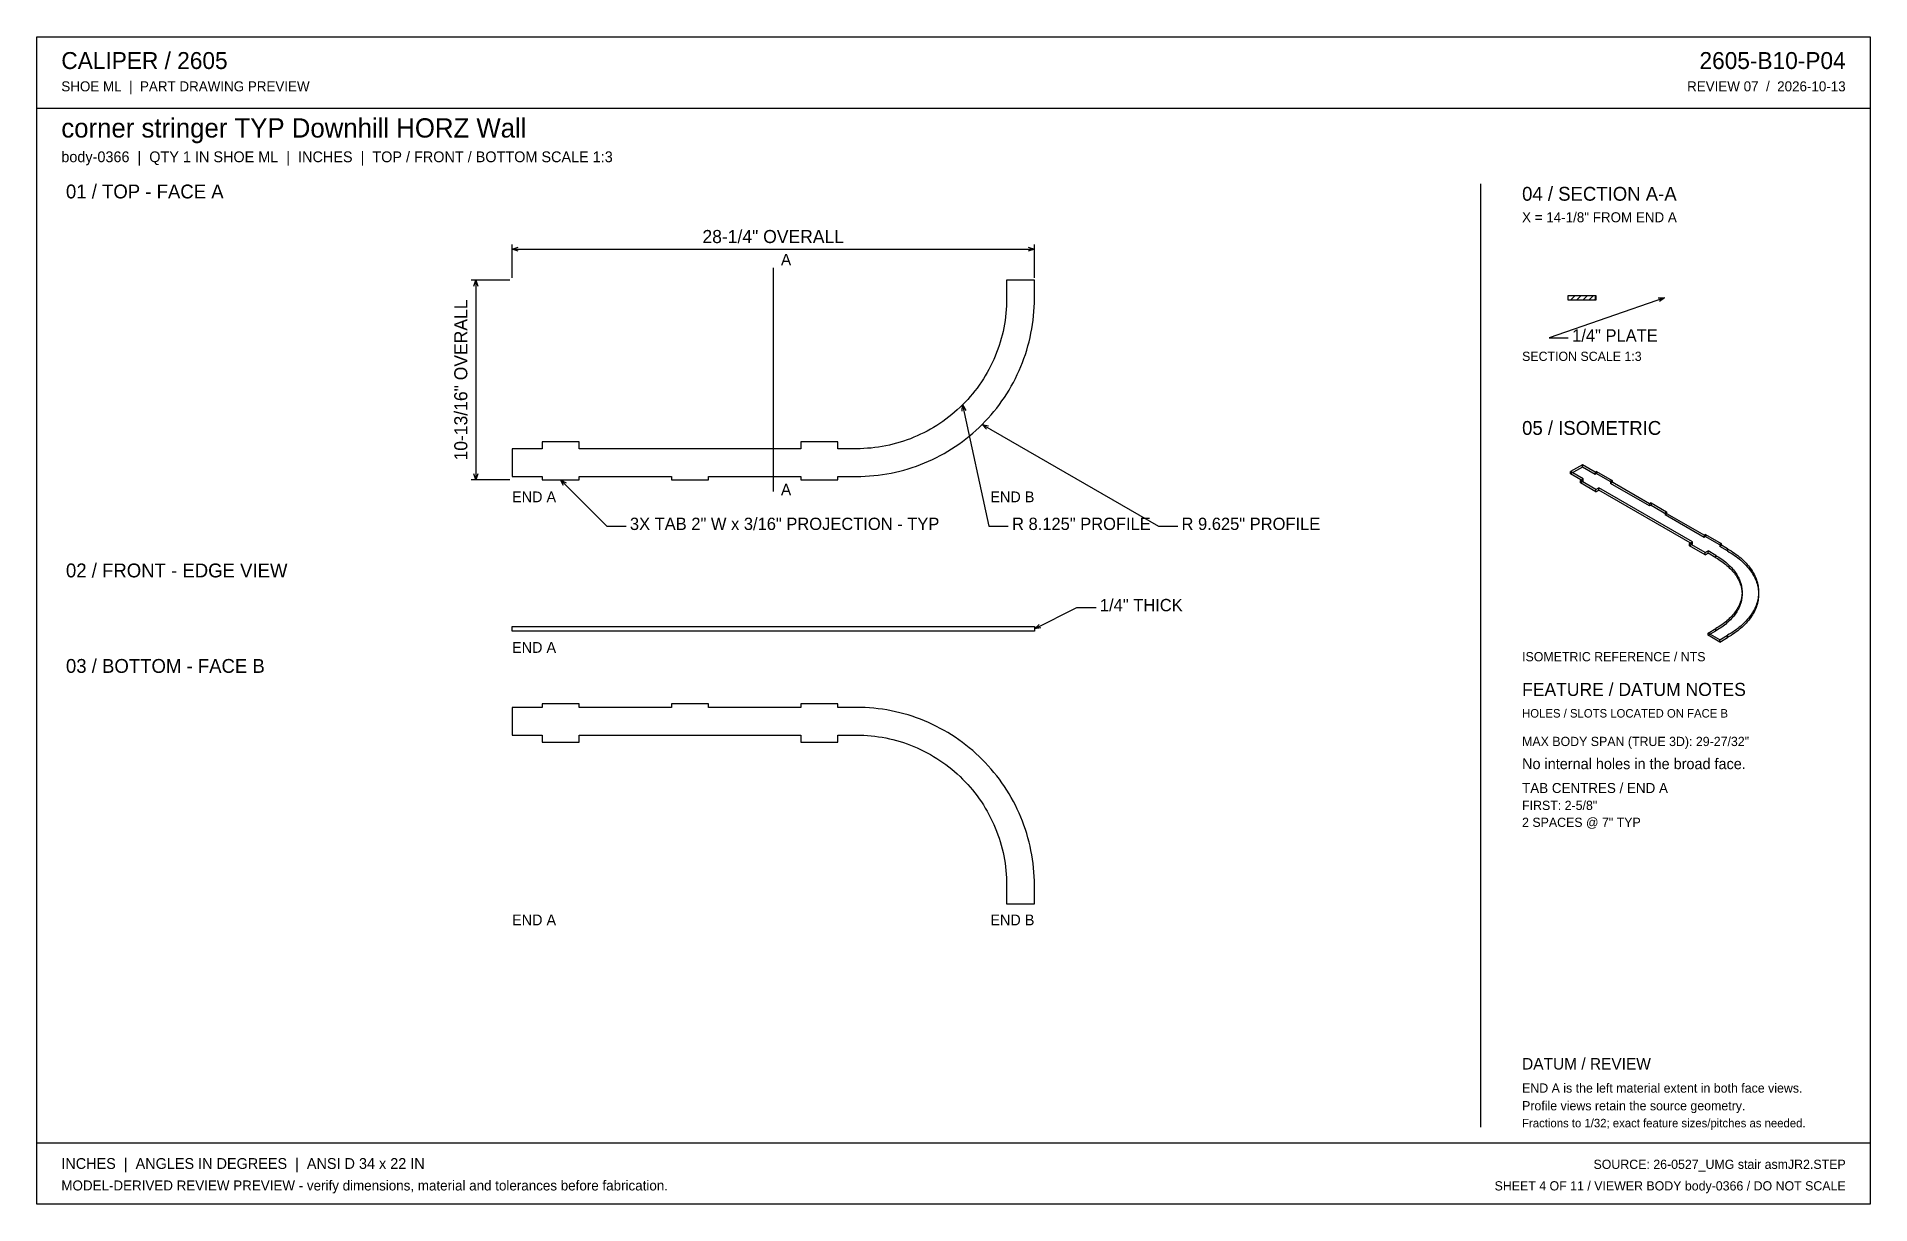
# Model space of a CAD drawing. Header units: inches. Extents: x 1.4 to 100.6, y 1.4 to 64.6.
import ezdxf
from ezdxf.enums import TextEntityAlignment as Align

# ---------------------------------------------------------------- set-up
doc = ezdxf.new("R2010")
doc.units = ezdxf.units.IN
doc.header["$MEASUREMENT"] = 0

msp = doc.modelspace()

# ---------------------------------------------------------------- linework, layer by layer
at = {"layer": 'ANNOTATION'}
for p, q in [((27.125, 51.542), (27.125, 53.333)), ((27.125, 53.083), (27.458, 53.188)), ((27.125, 53.083), (55.375, 53.083)), ((27.458, 52.979), (27.125, 53.083)), ((55.042, 53.188), (55.375, 53.083)), ((55.375, 53.083), (55.042, 52.979)), ((55.375, 51.542), (55.375, 53.333)), ((41.25, 52.083), (41.25, 39.979)), ((27, 51.417), (24.917, 51.417)), ((25.062, 51.083), (25.167, 51.417)), ((25.167, 51.417), (25.167, 40.604)), ((25.167, 51.417), (25.271, 51.083)), ((89.458, 50.458), (83.208, 48.292)), ((89.109, 50.448), (89.458, 50.458)), ((89.458, 50.458), (89.178, 50.251)), ((83.208, 48.292), (84.25, 48.292)), ((51.464, 44.324), (51.495, 44.671)), ((51.495, 44.671), (52.917, 38.104)), ((51.495, 44.671), (51.668, 44.368)), ((52.556, 43.611), (62.083, 38.104)), ((52.792, 43.354), (52.556, 43.611)), ((52.556, 43.611), (52.897, 43.534)), ((25.167, 40.604), (25.062, 40.938)), ((25.271, 40.938), (25.167, 40.604)), ((27, 40.604), (24.917, 40.604)), ((29.75, 40.604), (32.25, 38.104)), ((29.912, 40.295), (29.75, 40.604)), ((29.75, 40.604), (30.059, 40.442)), ((32.25, 38.104), (33.292, 38.104)), ((52.917, 38.104), (53.958, 38.104)), ((62.083, 38.104), (63.125, 38.104)), ((55.375, 32.542), (57.667, 33.708)), ((55.375, 32.542), (55.625, 32.786)), ((57.667, 33.708), (58.708, 33.708)), ((55.719, 32.6), (55.375, 32.542))]:
    msp.add_line(p, q, dxfattribs=at)
at = {"layer": 'OUTLINE'}
for p, q in [((1.417, 64.583), (100.583, 64.583)), ((1.417, 1.417), (1.417, 64.583)), ((100.583, 64.583), (100.583, 1.417)), ((1.417, 60.708), (100.583, 60.708)), ((79.5, 56.625), (79.5, 5.583)), ((55.375, 51.417), (53.875, 51.417)), ((53.875, 51.417), (53.875, 50.417)), ((55.375, 50.417), (55.375, 51.417)), ((84.24, 50.583), (85.74, 50.583)), ((84.24, 50.333), (84.24, 50.583)), ((84.365, 50.333), (84.615, 50.583)), ((84.698, 50.333), (84.948, 50.583)), ((85.031, 50.333), (85.281, 50.583)), ((85.365, 50.333), (85.615, 50.583)), ((85.698, 50.333), (85.74, 50.583)), ((85.74, 50.583), (85.74, 50.333)), ((53.836, 49.62), (53.814, 49.422)), ((53.853, 49.819), (53.836, 49.62)), ((53.865, 50.018), (53.853, 49.819)), ((53.873, 50.217), (53.865, 50.018)), ((53.875, 50.417), (53.873, 50.217)), ((55.329, 49.473), (55.349, 49.709)), ((55.349, 49.709), (55.363, 49.944)), ((55.363, 49.944), (55.372, 50.18)), ((55.372, 50.18), (55.375, 50.417)), ((85.74, 50.333), (84.24, 50.333)), ((53.678, 48.636), (53.632, 48.442)), ((53.719, 48.832), (53.678, 48.636)), ((53.755, 49.028), (53.719, 48.832)), ((53.787, 49.224), (53.755, 49.028)), ((53.814, 49.422), (53.787, 49.224)), ((55.19, 48.539), (55.233, 48.771)), ((55.233, 48.771), (55.271, 49.004)), ((55.271, 49.004), (55.303, 49.238)), ((55.303, 49.238), (55.329, 49.473)), ((53.4, 47.679), (53.331, 47.493)), ((53.465, 47.868), (53.4, 47.679)), ((53.525, 48.058), (53.465, 47.868)), ((53.581, 48.25), (53.525, 48.058)), ((53.632, 48.442), (53.581, 48.25)), ((54.889, 47.397), (54.961, 47.623)), ((54.961, 47.623), (55.026, 47.85)), ((55.026, 47.85), (55.087, 48.078)), ((55.087, 48.078), (55.141, 48.308)), ((55.141, 48.308), (55.19, 48.539)), ((53.007, 46.764), (52.916, 46.587)), ((53.095, 46.943), (53.007, 46.764)), ((53.178, 47.124), (53.095, 46.943)), ((53.257, 47.307), (53.178, 47.124)), ((53.331, 47.493), (53.257, 47.307)), ((54.549, 46.516), (54.642, 46.733)), ((54.642, 46.733), (54.73, 46.953)), ((54.73, 46.953), (54.812, 47.174)), ((54.812, 47.174), (54.889, 47.397)), ((52.393, 45.738), (52.276, 45.577)), ((52.506, 45.903), (52.393, 45.738)), ((52.614, 46.07), (52.506, 45.903)), ((52.719, 46.24), (52.614, 46.07)), ((52.819, 46.412), (52.719, 46.24)), ((52.916, 46.587), (52.819, 46.412)), ((54.006, 45.468), (54.125, 45.673)), ((54.125, 45.673), (54.238, 45.879)), ((54.238, 45.879), (54.347, 46.089)), ((54.347, 46.089), (54.451, 46.301)), ((54.451, 46.301), (54.549, 46.516)), ((51.495, 44.671), (51.353, 44.532)), ((51.635, 44.814), (51.495, 44.671)), ((51.77, 44.96), (51.635, 44.814)), ((51.902, 45.11), (51.77, 44.96)), ((52.031, 45.262), (51.902, 45.11)), ((52.155, 45.418), (52.031, 45.262)), ((52.276, 45.577), (52.155, 45.418)), ((53.338, 44.495), (53.481, 44.683)), ((53.481, 44.683), (53.619, 44.875)), ((53.619, 44.875), (53.753, 45.069)), ((53.753, 45.069), (53.882, 45.267)), ((53.882, 45.267), (54.006, 45.468)), ((50.264, 43.661), (50.097, 43.552)), ((50.428, 43.774), (50.264, 43.661)), ((50.59, 43.891), (50.428, 43.774)), ((50.749, 44.011), (50.59, 43.891)), ((50.904, 44.136), (50.749, 44.011)), ((51.057, 44.264), (50.904, 44.136)), ((51.206, 44.396), (51.057, 44.264)), ((51.353, 44.532), (51.206, 44.396)), ((52.556, 43.611), (52.721, 43.78)), ((52.721, 43.78), (52.882, 43.953)), ((52.882, 43.953), (53.038, 44.13)), ((53.038, 44.13), (53.19, 44.311)), ((53.19, 44.311), (53.338, 44.495)), ((30.75, 42.667), (28.75, 42.667)), ((28.75, 42.667), (28.75, 42.292)), ((30.75, 42.292), (30.75, 42.667)), ((44.75, 42.667), (42.75, 42.667)), ((42.75, 42.667), (42.75, 42.292)), ((44.75, 42.292), (44.75, 42.667)), ((48.299, 42.702), (48.109, 42.642)), ((48.487, 42.767), (48.299, 42.702)), ((48.674, 42.836), (48.487, 42.767)), ((48.859, 42.91), (48.674, 42.836)), ((49.043, 42.989), (48.859, 42.91)), ((49.224, 43.072), (49.043, 42.989)), ((49.403, 43.159), (49.224, 43.072)), ((49.58, 43.251), (49.403, 43.159)), ((49.755, 43.347), (49.58, 43.251)), ((49.927, 43.448), (49.755, 43.347)), ((50.097, 43.552), (49.927, 43.448)), ((51.292, 42.547), (51.484, 42.686)), ((51.484, 42.686), (51.672, 42.829)), ((51.672, 42.829), (51.856, 42.976)), ((51.856, 42.976), (52.037, 43.129)), ((52.037, 43.129), (52.214, 43.285)), ((52.214, 43.285), (52.387, 43.446)), ((52.387, 43.446), (52.556, 43.611)), ((28.75, 42.292), (27.125, 42.292)), ((27.125, 42.292), (27.125, 40.792)), ((42.75, 42.292), (30.75, 42.292)), ((45.75, 42.292), (44.75, 42.292)), ((45.949, 42.294), (45.75, 42.292)), ((46.149, 42.301), (45.949, 42.294)), ((46.348, 42.314), (46.149, 42.301)), ((46.546, 42.331), (46.348, 42.314)), ((46.745, 42.353), (46.546, 42.331)), ((46.942, 42.38), (46.745, 42.353)), ((47.139, 42.411), (46.942, 42.38)), ((47.335, 42.448), (47.139, 42.411)), ((47.53, 42.489), (47.335, 42.448)), ((47.724, 42.535), (47.53, 42.489)), ((47.917, 42.586), (47.724, 42.535)), ((48.109, 42.642), (47.917, 42.586)), ((49.65, 41.617), (49.865, 41.716)), ((49.865, 41.716), (50.078, 41.819)), ((50.078, 41.819), (50.287, 41.928)), ((50.287, 41.928), (50.494, 42.042)), ((50.494, 42.042), (50.698, 42.161)), ((50.698, 42.161), (50.899, 42.285)), ((50.899, 42.285), (51.097, 42.414)), ((51.097, 42.414), (51.292, 42.547)), ((27.125, 40.792), (28.75, 40.792)), ((28.75, 40.792), (28.75, 40.604)), ((30.75, 40.604), (30.75, 40.792)), ((30.75, 40.792), (35.75, 40.792)), ((35.75, 40.792), (35.75, 40.604)), ((37.75, 40.604), (37.75, 40.792)), ((37.75, 40.792), (42.75, 40.792)), ((42.75, 40.792), (42.75, 40.604)), ((44.75, 40.604), (44.75, 40.792)), ((44.75, 40.792), (45.75, 40.792)), ((45.75, 40.792), (45.986, 40.795)), ((45.986, 40.795), (46.222, 40.803)), ((46.222, 40.803), (46.458, 40.818)), ((46.458, 40.818), (46.693, 40.838)), ((46.693, 40.838), (46.928, 40.864)), ((46.928, 40.864), (47.162, 40.896)), ((47.162, 40.896), (47.396, 40.933)), ((47.396, 40.933), (47.628, 40.977)), ((47.628, 40.977), (47.859, 41.026)), ((47.859, 41.026), (48.089, 41.08)), ((48.089, 41.08), (48.317, 41.14)), ((48.317, 41.14), (48.544, 41.206)), ((48.544, 41.206), (48.769, 41.277)), ((48.769, 41.277), (48.993, 41.354)), ((48.993, 41.354), (49.214, 41.437)), ((49.214, 41.437), (49.433, 41.524)), ((49.433, 41.524), (49.65, 41.617)), ((85.009, 41.417), (84.376, 41.052)), ((85.009, 41.295), (84.376, 40.93)), ((84.376, 40.93), (84.376, 41.052)), ((85.061, 40.656), (84.376, 41.052)), ((85.061, 40.534), (84.376, 40.93)), ((85.009, 41.295), (85.009, 41.417)), ((85.694, 41.021), (85.009, 41.417)), ((85.694, 40.899), (85.009, 41.295)), ((85.773, 41.067), (85.694, 41.021)), ((85.694, 41.021), (85.694, 40.899)), ((85.773, 40.945), (85.694, 40.899)), ((85.773, 41.067), (85.773, 40.945)), ((85.773, 41.067), (86.616, 40.58)), ((85.773, 40.945), (86.616, 40.458)), ((28.75, 40.604), (30.75, 40.604)), ((35.75, 40.604), (37.75, 40.604)), ((42.75, 40.604), (44.75, 40.604)), ((84.903, 40.565), (85.061, 40.656)), ((84.903, 40.443), (84.903, 40.565)), ((85.746, 40.078), (84.903, 40.565)), ((84.903, 40.443), (85.061, 40.534)), ((85.746, 39.956), (84.903, 40.443)), ((85.061, 40.534), (85.061, 40.656)), ((85.746, 40.078), (85.904, 40.169)), ((85.746, 39.956), (85.746, 40.078)), ((85.746, 39.956), (85.904, 40.048)), ((85.904, 40.048), (85.904, 40.169)), ((90.963, 37.249), (85.904, 40.169)), ((90.963, 37.127), (85.904, 40.048)), ((86.616, 40.58), (86.537, 40.534)), ((86.537, 40.534), (86.537, 40.413)), ((88.644, 39.317), (86.537, 40.534)), ((86.616, 40.458), (86.537, 40.413)), ((88.644, 39.196), (86.537, 40.413)), ((86.616, 40.58), (86.616, 40.458)), ((88.723, 39.363), (88.644, 39.317)), ((88.644, 39.317), (88.644, 39.196)), ((88.723, 39.241), (88.644, 39.196)), ((88.723, 39.363), (89.567, 38.876)), ((88.723, 39.363), (88.723, 39.241)), ((88.723, 39.241), (89.567, 38.755)), ((89.567, 38.876), (89.487, 38.831)), ((91.595, 37.614), (89.487, 38.831)), ((89.487, 38.831), (89.487, 38.709)), ((89.567, 38.755), (89.487, 38.709)), ((91.595, 37.492), (89.487, 38.709)), ((89.567, 38.876), (89.567, 38.755)), ((90.805, 37.157), (90.963, 37.249)), ((90.805, 37.036), (90.805, 37.157)), ((91.648, 36.671), (90.805, 37.157)), ((90.805, 37.036), (90.963, 37.127)), ((91.648, 36.549), (90.805, 37.036)), ((90.963, 37.127), (90.963, 37.249)), ((91.674, 37.659), (91.595, 37.614)), ((91.595, 37.614), (91.595, 37.492)), ((91.674, 37.538), (91.595, 37.492)), ((91.648, 36.671), (91.806, 36.762)), ((91.674, 37.659), (91.674, 37.538)), ((91.674, 37.659), (92.517, 37.173)), ((91.674, 37.538), (92.517, 37.051)), ((91.806, 36.64), (91.806, 36.762)), ((92.228, 36.519), (91.806, 36.762)), ((92.517, 37.173), (92.438, 37.127)), ((92.438, 37.127), (92.438, 37.005)), ((92.86, 36.884), (92.438, 37.127)), ((92.517, 37.051), (92.438, 37.005)), ((92.86, 36.762), (92.438, 37.005)), ((92.517, 37.173), (92.517, 37.051)), ((92.86, 36.884), (92.958, 36.825)), ((92.86, 36.762), (92.86, 36.884)), ((92.86, 36.762), (92.958, 36.704)), ((92.958, 36.825), (93.054, 36.766)), ((92.958, 36.704), (93.054, 36.644)), ((93.054, 36.766), (93.147, 36.705)), ((93.147, 36.705), (93.238, 36.643)), ((91.648, 36.549), (91.648, 36.671)), ((91.648, 36.549), (91.806, 36.64)), ((92.228, 36.397), (91.806, 36.64)), ((92.228, 36.519), (92.311, 36.469)), ((92.228, 36.397), (92.228, 36.519)), ((92.228, 36.397), (92.311, 36.348)), ((92.311, 36.469), (92.391, 36.419)), ((92.311, 36.348), (92.391, 36.297)), ((92.391, 36.419), (92.47, 36.368)), ((92.391, 36.297), (92.47, 36.246)), ((92.47, 36.368), (92.547, 36.315)), ((92.47, 36.246), (92.547, 36.193)), ((92.547, 36.315), (92.621, 36.262)), ((92.547, 36.193), (92.621, 36.14)), ((92.621, 36.262), (92.693, 36.207)), ((92.621, 36.14), (92.693, 36.085)), ((92.693, 36.207), (92.763, 36.151)), ((92.693, 36.085), (92.763, 36.03)), ((92.763, 36.151), (92.83, 36.095)), ((92.763, 36.03), (92.83, 35.973)), ((92.83, 36.095), (92.895, 36.037)), ((92.83, 35.973), (92.895, 35.916)), ((92.895, 36.037), (92.957, 35.979)), ((92.895, 35.916), (92.957, 35.857)), ((92.957, 35.979), (93.017, 35.919)), ((92.957, 35.857), (93.017, 35.798)), ((93.017, 35.919), (93.074, 35.859)), ((93.017, 35.798), (93.074, 35.738)), ((93.054, 36.644), (93.147, 36.583)), ((93.074, 35.859), (93.129, 35.798)), ((93.074, 35.738), (93.129, 35.677)), ((93.129, 35.798), (93.181, 35.737)), ((93.147, 36.583), (93.238, 36.521)), ((93.181, 35.737), (93.231, 35.674)), ((93.238, 36.643), (93.326, 36.579)), ((93.238, 36.521), (93.326, 36.458)), ((93.326, 36.579), (93.411, 36.515)), ((93.326, 36.458), (93.411, 36.393)), ((93.411, 36.515), (93.494, 36.449)), ((93.411, 36.393), (93.494, 36.327)), ((93.494, 36.449), (93.573, 36.382)), ((93.494, 36.327), (93.573, 36.26)), ((93.573, 36.382), (93.65, 36.313)), ((93.573, 36.26), (93.65, 36.192)), ((93.65, 36.313), (93.724, 36.244)), ((93.65, 36.192), (93.724, 36.122)), ((93.724, 36.244), (93.795, 36.174)), ((93.724, 36.122), (93.795, 36.052)), ((93.795, 36.174), (93.863, 36.103)), ((93.795, 36.052), (93.863, 35.981)), ((93.863, 36.103), (93.928, 36.031)), ((93.863, 35.981), (93.928, 35.909)), ((93.928, 36.031), (93.99, 35.957)), ((93.928, 35.909), (93.99, 35.836)), ((93.99, 35.957), (94.048, 35.884)), ((93.99, 35.836), (94.048, 35.762)), ((94.048, 35.884), (94.104, 35.809)), ((94.048, 35.762), (94.104, 35.687)), ((94.104, 35.809), (94.156, 35.733)), ((94.156, 35.733), (94.205, 35.657)), ((93.129, 35.677), (93.181, 35.615)), ((93.181, 35.615), (93.231, 35.553)), ((93.231, 35.674), (93.277, 35.611)), ((93.231, 35.553), (93.277, 35.49)), ((93.277, 35.611), (93.322, 35.547)), ((93.277, 35.49), (93.322, 35.426)), ((93.322, 35.547), (93.363, 35.483)), ((93.322, 35.426), (93.363, 35.361)), ((93.363, 35.483), (93.402, 35.418)), ((93.363, 35.361), (93.402, 35.297)), ((93.402, 35.418), (93.438, 35.353)), ((93.402, 35.297), (93.438, 35.231)), ((93.438, 35.353), (93.471, 35.287)), ((93.438, 35.231), (93.471, 35.165)), ((93.471, 35.287), (93.501, 35.221)), ((93.471, 35.165), (93.501, 35.099)), ((93.501, 35.221), (93.529, 35.154)), ((93.501, 35.099), (93.529, 35.032)), ((93.529, 35.154), (93.553, 35.087)), ((93.529, 35.032), (93.553, 34.965)), ((93.553, 35.087), (93.575, 35.019)), ((93.553, 34.965), (93.575, 34.897)), ((93.575, 35.019), (93.594, 34.951)), ((93.575, 34.897), (93.594, 34.83)), ((93.594, 34.951), (93.61, 34.883)), ((93.594, 34.83), (93.61, 34.762)), ((93.61, 34.883), (93.623, 34.815)), ((93.61, 34.762), (93.623, 34.693)), ((93.623, 34.815), (93.633, 34.747)), ((93.633, 34.747), (93.64, 34.678)), ((94.104, 35.687), (94.156, 35.612)), ((94.156, 35.612), (94.205, 35.535)), ((94.205, 35.657), (94.251, 35.58)), ((94.205, 35.535), (94.251, 35.459)), ((94.251, 35.58), (94.293, 35.503)), ((94.251, 35.459), (94.293, 35.381)), ((94.293, 35.503), (94.333, 35.425)), ((94.293, 35.381), (94.333, 35.303)), ((94.333, 35.425), (94.368, 35.346)), ((94.333, 35.303), (94.368, 35.224)), ((94.368, 35.346), (94.401, 35.267)), ((94.368, 35.224), (94.401, 35.145)), ((94.401, 35.267), (94.43, 35.187)), ((94.401, 35.145), (94.43, 35.066)), ((94.43, 35.187), (94.456, 35.107)), ((94.43, 35.066), (94.456, 34.986)), ((94.456, 35.107), (94.478, 35.027)), ((94.456, 34.986), (94.478, 34.905)), ((94.478, 35.027), (94.497, 34.947)), ((94.478, 34.905), (94.497, 34.825)), ((94.497, 34.947), (94.513, 34.866)), ((94.497, 34.825), (94.513, 34.744)), ((94.513, 34.866), (94.525, 34.785)), ((94.513, 34.744), (94.525, 34.663)), ((94.525, 34.785), (94.534, 34.704)), ((93.438, 33.729), (93.402, 33.664)), ((93.471, 33.795), (93.438, 33.729)), ((93.501, 33.861), (93.471, 33.795)), ((93.501, 33.74), (93.471, 33.673)), ((93.529, 33.928), (93.501, 33.861)), ((93.529, 33.807), (93.501, 33.74)), ((93.553, 33.995), (93.529, 33.928)), ((93.553, 33.874), (93.529, 33.807)), ((93.575, 34.063), (93.553, 33.995)), ((93.575, 33.941), (93.553, 33.874)), ((93.594, 34.131), (93.575, 34.063)), ((93.594, 34.009), (93.575, 33.941)), ((93.61, 34.199), (93.594, 34.131)), ((93.61, 34.077), (93.594, 34.009)), ((93.623, 34.267), (93.61, 34.199)), ((93.623, 34.145), (93.61, 34.077)), ((93.623, 34.693), (93.633, 34.625)), ((93.633, 34.335), (93.623, 34.267)), ((93.633, 34.214), (93.623, 34.145)), ((93.633, 34.625), (93.64, 34.557)), ((93.64, 34.404), (93.633, 34.335)), ((93.64, 34.282), (93.633, 34.214)), ((93.64, 34.678), (93.645, 34.61)), ((93.64, 34.557), (93.645, 34.488)), ((93.645, 34.472), (93.64, 34.404)), ((93.645, 34.351), (93.64, 34.282)), ((93.645, 34.61), (93.646, 34.541)), ((93.646, 34.541), (93.645, 34.472)), ((93.645, 34.488), (93.646, 34.419)), ((93.646, 34.419), (93.645, 34.351)), ((94.368, 33.736), (94.333, 33.657)), ((94.401, 33.815), (94.368, 33.736)), ((94.43, 33.895), (94.401, 33.815)), ((94.43, 33.773), (94.401, 33.693)), ((94.456, 33.975), (94.43, 33.895)), ((94.456, 33.853), (94.43, 33.773)), ((94.478, 34.055), (94.456, 33.975)), ((94.478, 33.933), (94.456, 33.853)), ((94.497, 34.135), (94.478, 34.055)), ((94.497, 34.014), (94.478, 33.933)), ((94.513, 34.216), (94.497, 34.135)), ((94.513, 34.095), (94.497, 34.014)), ((94.525, 34.297), (94.513, 34.216)), ((94.525, 34.176), (94.513, 34.095)), ((94.525, 34.663), (94.534, 34.582)), ((94.534, 34.378), (94.525, 34.297)), ((94.534, 34.257), (94.525, 34.176)), ((94.534, 34.704), (94.539, 34.622)), ((94.534, 34.582), (94.539, 34.501)), ((94.539, 34.46), (94.534, 34.378)), ((94.539, 34.338), (94.534, 34.257)), ((94.539, 34.622), (94.54, 34.541)), ((94.54, 34.541), (94.539, 34.46)), ((94.539, 34.501), (94.54, 34.419)), ((94.54, 34.419), (94.539, 34.338)), ((92.547, 32.767), (92.47, 32.714)), ((92.621, 32.82), (92.547, 32.767)), ((92.693, 32.875), (92.621, 32.82)), ((92.693, 32.753), (92.621, 32.699)), ((92.763, 32.931), (92.693, 32.875)), ((92.763, 32.809), (92.693, 32.753)), ((92.83, 32.987), (92.763, 32.931)), ((92.83, 32.866), (92.763, 32.809)), ((92.895, 33.045), (92.83, 32.987)), ((92.895, 32.923), (92.83, 32.866)), ((92.957, 33.103), (92.895, 33.045)), ((92.957, 32.982), (92.895, 32.923)), ((93.017, 33.163), (92.957, 33.103)), ((93.017, 33.041), (92.957, 32.982)), ((93.074, 33.223), (93.017, 33.163)), ((93.074, 33.101), (93.017, 33.041)), ((93.129, 33.284), (93.074, 33.223)), ((93.129, 33.162), (93.074, 33.101)), ((93.181, 33.345), (93.129, 33.284)), ((93.181, 33.224), (93.129, 33.162)), ((93.231, 33.408), (93.181, 33.345)), ((93.231, 33.286), (93.181, 33.224)), ((93.277, 33.471), (93.231, 33.408)), ((93.277, 33.349), (93.231, 33.286)), ((93.322, 33.535), (93.277, 33.471)), ((93.322, 33.413), (93.277, 33.349)), ((93.363, 33.599), (93.322, 33.535)), ((93.363, 33.477), (93.322, 33.413)), ((93.402, 33.664), (93.363, 33.599)), ((93.402, 33.542), (93.363, 33.477)), ((93.438, 33.607), (93.402, 33.542)), ((93.471, 33.673), (93.438, 33.607)), ((93.65, 32.769), (93.573, 32.7)), ((93.724, 32.838), (93.65, 32.769)), ((93.795, 32.908), (93.724, 32.838)), ((93.795, 32.786), (93.724, 32.716)), ((93.863, 32.979), (93.795, 32.908)), ((93.863, 32.858), (93.795, 32.786)), ((93.928, 33.051), (93.863, 32.979)), ((93.928, 32.93), (93.863, 32.858)), ((93.99, 33.125), (93.928, 33.051)), ((93.99, 33.003), (93.928, 32.93)), ((94.048, 33.198), (93.99, 33.125)), ((94.048, 33.077), (93.99, 33.003)), ((94.104, 33.273), (94.048, 33.198)), ((94.104, 33.152), (94.048, 33.077)), ((94.156, 33.349), (94.104, 33.273)), ((94.156, 33.227), (94.104, 33.152)), ((94.205, 33.425), (94.156, 33.349)), ((94.205, 33.303), (94.156, 33.227)), ((94.251, 33.502), (94.205, 33.425)), ((94.251, 33.38), (94.205, 33.303)), ((94.293, 33.579), (94.251, 33.502)), ((94.293, 33.458), (94.251, 33.38)), ((94.333, 33.657), (94.293, 33.579)), ((94.333, 33.536), (94.293, 33.458)), ((94.368, 33.614), (94.333, 33.536)), ((94.401, 33.693), (94.368, 33.614)), ((27.125, 32.667), (55.375, 32.667)), ((27.125, 32.417), (27.125, 32.667)), ((55.375, 32.417), (27.125, 32.417)), ((55.375, 32.667), (55.375, 32.417)), ((91.806, 32.32), (92.228, 32.563)), ((91.806, 32.198), (92.228, 32.442)), ((92.438, 31.955), (91.806, 32.32)), ((91.806, 32.198), (91.806, 32.32)), ((92.438, 31.833), (91.806, 32.198)), ((92.311, 32.613), (92.228, 32.563)), ((92.228, 32.442), (92.228, 32.563)), ((92.311, 32.491), (92.228, 32.442)), ((92.391, 32.663), (92.311, 32.613)), ((92.391, 32.541), (92.311, 32.491)), ((92.47, 32.714), (92.391, 32.663)), ((92.47, 32.593), (92.391, 32.541)), ((92.438, 31.955), (92.86, 32.198)), ((92.438, 31.833), (92.86, 32.077)), ((92.438, 31.833), (92.438, 31.955)), ((92.547, 32.645), (92.47, 32.593)), ((92.621, 32.699), (92.547, 32.645)), ((92.958, 32.257), (92.86, 32.198)), ((92.86, 32.077), (92.86, 32.198)), ((92.958, 32.135), (92.86, 32.077)), ((93.054, 32.316), (92.958, 32.257)), ((93.054, 32.194), (92.958, 32.135)), ((93.147, 32.377), (93.054, 32.316)), ((93.147, 32.255), (93.054, 32.194)), ((93.238, 32.439), (93.147, 32.377)), ((93.238, 32.318), (93.147, 32.255)), ((93.326, 32.503), (93.238, 32.439)), ((93.326, 32.381), (93.238, 32.318)), ((93.411, 32.567), (93.326, 32.503)), ((93.411, 32.446), (93.326, 32.381)), ((93.494, 32.633), (93.411, 32.567)), ((93.494, 32.512), (93.411, 32.446)), ((93.573, 32.7), (93.494, 32.633)), ((93.573, 32.579), (93.494, 32.512)), ((93.65, 32.647), (93.573, 32.579)), ((93.724, 32.716), (93.65, 32.647)), ((28.75, 28.302), (27.125, 28.302)), ((27.125, 28.302), (27.125, 26.802)), ((30.75, 28.49), (28.75, 28.49)), ((28.75, 28.49), (28.75, 28.302)), ((30.75, 28.302), (30.75, 28.49)), ((35.75, 28.302), (30.75, 28.302)), ((37.75, 28.49), (35.75, 28.49)), ((35.75, 28.49), (35.75, 28.302)), ((37.75, 28.302), (37.75, 28.49)), ((42.75, 28.302), (37.75, 28.302)), ((44.75, 28.49), (42.75, 28.49)), ((42.75, 28.49), (42.75, 28.302)), ((44.75, 28.302), (44.75, 28.49)), ((45.75, 28.302), (44.75, 28.302)), ((45.986, 28.299), (45.75, 28.302)), ((46.222, 28.29), (45.986, 28.299)), ((46.458, 28.276), (46.222, 28.29)), ((46.693, 28.256), (46.458, 28.276)), ((46.928, 28.23), (46.693, 28.256)), ((47.162, 28.198), (46.928, 28.23)), ((47.396, 28.16), (47.162, 28.198)), ((47.628, 28.117), (47.396, 28.16)), ((47.859, 28.068), (47.628, 28.117)), ((48.089, 28.014), (47.859, 28.068)), ((48.317, 27.953), (48.089, 28.014)), ((48.544, 27.888), (48.317, 27.953)), ((48.769, 27.816), (48.544, 27.888)), ((48.993, 27.739), (48.769, 27.816)), ((27.125, 26.802), (28.75, 26.802)), ((28.75, 26.802), (28.75, 26.427)), ((30.75, 26.427), (30.75, 26.802)), ((30.75, 26.802), (42.75, 26.802)), ((42.75, 26.802), (42.75, 26.427)), ((44.75, 26.427), (44.75, 26.802)), ((44.75, 26.802), (45.75, 26.802)), ((45.75, 26.802), (45.949, 26.8)), ((45.949, 26.8), (46.149, 26.792)), ((46.149, 26.792), (46.348, 26.78)), ((46.348, 26.78), (46.546, 26.763)), ((49.214, 27.657), (48.993, 27.739)), ((49.433, 27.569), (49.214, 27.657)), ((49.65, 27.476), (49.433, 27.569)), ((49.865, 27.378), (49.65, 27.476)), ((50.078, 27.274), (49.865, 27.378)), ((50.287, 27.166), (50.078, 27.274)), ((50.494, 27.052), (50.287, 27.166)), ((50.698, 26.933), (50.494, 27.052)), ((50.899, 26.809), (50.698, 26.933)), ((51.097, 26.68), (50.899, 26.809)), ((28.75, 26.427), (30.75, 26.427)), ((42.75, 26.427), (44.75, 26.427)), ((46.546, 26.763), (46.745, 26.741)), ((46.745, 26.741), (46.942, 26.714)), ((46.942, 26.714), (47.139, 26.682)), ((47.139, 26.682), (47.335, 26.646)), ((47.335, 26.646), (47.53, 26.605)), ((47.53, 26.605), (47.724, 26.559)), ((47.724, 26.559), (47.917, 26.508)), ((47.917, 26.508), (48.109, 26.452)), ((48.109, 26.452), (48.299, 26.392)), ((48.299, 26.392), (48.487, 26.327)), ((48.487, 26.327), (48.674, 26.258)), ((48.674, 26.258), (48.859, 26.184)), ((48.859, 26.184), (49.043, 26.105)), ((49.043, 26.105), (49.224, 26.022)), ((49.224, 26.022), (49.403, 25.935)), ((49.403, 25.935), (49.58, 25.843)), ((49.58, 25.843), (49.755, 25.747)), ((51.292, 26.546), (51.097, 26.68)), ((51.484, 26.408), (51.292, 26.546)), ((51.672, 26.265), (51.484, 26.408)), ((51.856, 26.117), (51.672, 26.265)), ((52.037, 25.965), (51.856, 26.117)), ((52.214, 25.809), (52.037, 25.965)), ((52.387, 25.648), (52.214, 25.809)), ((49.755, 25.747), (49.927, 25.646)), ((49.927, 25.646), (50.097, 25.542)), ((50.097, 25.542), (50.264, 25.433)), ((50.264, 25.433), (50.428, 25.32)), ((50.428, 25.32), (50.59, 25.203)), ((50.59, 25.203), (50.749, 25.082)), ((50.749, 25.082), (50.904, 24.958)), ((50.904, 24.958), (51.057, 24.829)), ((51.057, 24.829), (51.206, 24.697)), ((52.556, 25.483), (52.387, 25.648)), ((52.721, 25.314), (52.556, 25.483)), ((52.882, 25.141), (52.721, 25.314)), ((53.038, 24.964), (52.882, 25.141)), ((53.19, 24.783), (53.038, 24.964)), ((51.206, 24.697), (51.353, 24.562)), ((51.353, 24.562), (51.495, 24.422)), ((51.495, 24.422), (51.635, 24.28)), ((51.635, 24.28), (51.77, 24.133)), ((51.77, 24.133), (51.902, 23.984)), ((51.902, 23.984), (52.031, 23.832)), ((52.031, 23.832), (52.155, 23.676)), ((53.338, 24.599), (53.19, 24.783)), ((53.481, 24.411), (53.338, 24.599)), ((53.619, 24.219), (53.481, 24.411)), ((53.753, 24.024), (53.619, 24.219)), ((53.882, 23.826), (53.753, 24.024)), ((54.006, 23.625), (53.882, 23.826)), ((52.155, 23.676), (52.276, 23.517)), ((52.276, 23.517), (52.393, 23.356)), ((52.393, 23.356), (52.506, 23.191)), ((52.506, 23.191), (52.614, 23.024)), ((52.614, 23.024), (52.719, 22.854)), ((52.719, 22.854), (52.819, 22.682)), ((54.125, 23.421), (54.006, 23.625)), ((54.238, 23.214), (54.125, 23.421)), ((54.347, 23.005), (54.238, 23.214)), ((54.451, 22.792), (54.347, 23.005)), ((52.819, 22.682), (52.916, 22.507)), ((52.916, 22.507), (53.007, 22.33)), ((53.007, 22.33), (53.095, 22.151)), ((53.095, 22.151), (53.178, 21.97)), ((53.178, 21.97), (53.257, 21.786)), ((54.549, 22.578), (54.451, 22.792)), ((54.642, 22.36), (54.549, 22.578)), ((54.73, 22.141), (54.642, 22.36)), ((54.812, 21.92), (54.73, 22.141)), ((54.889, 21.696), (54.812, 21.92)), ((53.257, 21.786), (53.331, 21.601)), ((53.331, 21.601), (53.4, 21.414)), ((53.4, 21.414), (53.465, 21.226)), ((53.465, 21.226), (53.525, 21.036)), ((53.525, 21.036), (53.581, 20.844)), ((53.581, 20.844), (53.632, 20.651)), ((54.961, 21.471), (54.889, 21.696)), ((55.026, 21.244), (54.961, 21.471)), ((55.087, 21.016), (55.026, 21.244)), ((55.141, 20.786), (55.087, 21.016)), ((53.632, 20.651), (53.678, 20.457)), ((53.678, 20.457), (53.719, 20.262)), ((53.719, 20.262), (53.755, 20.066)), ((53.755, 20.066), (53.787, 19.869)), ((53.787, 19.869), (53.814, 19.672)), ((55.19, 20.555), (55.141, 20.786)), ((55.233, 20.323), (55.19, 20.555)), ((55.271, 20.089), (55.233, 20.323)), ((55.303, 19.855), (55.271, 20.089)), ((55.329, 19.62), (55.303, 19.855)), ((53.814, 19.672), (53.836, 19.473)), ((53.836, 19.473), (53.853, 19.275)), ((53.853, 19.275), (53.865, 19.076)), ((53.865, 19.076), (53.873, 18.876)), ((53.873, 18.876), (53.875, 18.677)), ((55.349, 19.385), (55.329, 19.62)), ((55.363, 19.149), (55.349, 19.385)), ((55.372, 18.913), (55.363, 19.149)), ((55.375, 18.677), (55.372, 18.913)), ((53.875, 18.677), (53.875, 17.677)), ((55.375, 17.677), (55.375, 18.677)), ((53.875, 17.677), (55.375, 17.677)), ((1.417, 4.75), (100.583, 4.75)), ((100.583, 1.417), (1.417, 1.417))]:
    msp.add_line(p, q, dxfattribs=at)

# ---------------------------------------------------------------- texts
at = {"layer": 'ANNOTATION'}
for s, height, p in [('CALIPER / 2605', 0.91667, (2.75, 62.833)), ('SHOE ML  |  PART DRAWING PREVIEW', 0.54167, (2.75, 61.625)), ('corner stringer TYP Downhill HORZ Wall', 1.04167, (2.75, 59.125)), ('body-0366  |  QTY 1 IN SHOE ML  |  INCHES  |  TOP / FRONT / BOTTOM SCALE 1:3', 0.58333, (2.75, 57.792)), ('01 / TOP - FACE A', 0.75, (3, 55.833)), ('04 / SECTION A-A', 0.75, (81.75, 55.708)), ('X = 14-1/8" FROM END A', 0.54167, (81.75, 54.542)), ('A', 0.625, (41.667, 52.208)), ('1/4" PLATE', 0.6667, (84.458, 48.083)), ('SECTION SCALE 1:3', 0.5, (81.75, 47.042)), ('05 / ISOMETRIC', 0.75, (81.75, 43.042)), ('END A', 0.5833, (27.125, 39.396)), ('A', 0.625, (41.667, 39.771)), ('3X TAB 2" W x 3/16" PROJECTION - TYP', 0.66667, (33.5, 37.896)), ('R 8.125" PROFILE', 0.66667, (54.167, 37.896)), ('R 9.625" PROFILE', 0.66667, (63.333, 37.896)), ('02 / FRONT - EDGE VIEW', 0.75, (3, 35.333)), ('1/4" THICK', 0.6667, (58.917, 33.5)), ('END A', 0.5833, (27.125, 31.25)), ('03 / BOTTOM - FACE B', 0.75, (3, 30.167)), ('ISOMETRIC REFERENCE / NTS', 0.5, (81.75, 30.792)), ('FEATURE / DATUM NOTES', 0.70833, (81.75, 28.917)), ('HOLES / SLOTS LOCATED ON FACE B', 0.45833, (81.75, 27.75)), ('MAX BODY SPAN (TRUE 3D): 29-27/32"', 0.5, (81.75, 26.208)), ('No internal holes in the broad face.', 0.58333, (81.75, 24.958)), ('TAB CENTRES / END A', 0.54167, (81.75, 23.667)), ('FIRST: 2-5/8"', 0.5, (81.75, 22.75)), ('2 SPACES @ 7" TYP', 0.5, (81.75, 21.833)), ('END A', 0.5833, (27.125, 16.51)), ('DATUM / REVIEW', 0.625, (81.75, 8.708)), ('END A is the left material extent in both face views.', 0.5, (81.75, 7.458)), ('Profile views retain the source geometry.', 0.5, (81.75, 6.5)), ('Fractions to 1/32; exact feature sizes/pitches as needed.', 0.45833, (81.75, 5.583)), ('INCHES  |  ANGLES IN DEGREES  |  ANSI D 34 x 22 IN', 0.58333, (2.75, 3.333)), ('MODEL-DERIVED REVIEW PREVIEW - verify dimensions, material and tolerances before fabrication.', 0.54167, (2.75, 2.167))]:
    msp.add_text(s, height=height, dxfattribs=at).set_placement(p)
for s, height, p in [('2605-B10-P04', 0.91667, (99.25, 62.833)), ('REVIEW 07  /  2026-10-13', 0.54167, (99.25, 61.625)), ('END B', 0.5833, (55.375, 39.396)), ('END B', 0.5833, (55.375, 16.51)), ('SOURCE: 26-0527_UMG stair asmJR2.STEP', 0.5, (99.25, 3.333)), ('SHEET 4 OF 11 / VIEWER BODY body-0366 / DO NOT SCALE', 0.5, (99.25, 2.167))]:
    msp.add_text(s, height=height, dxfattribs=at).set_placement(p, align=Align.RIGHT)
msp.add_text('28-1/4" OVERALL', height=0.70833, dxfattribs=at).set_placement((41.25, 53.417), align=Align.CENTER)
msp.add_text('10-13/16" OVERALL', height=0.70833, rotation=90, dxfattribs=at).set_placement((24.708, 46.01), align=Align.CENTER)

doc.saveas('drawing.dxf')
